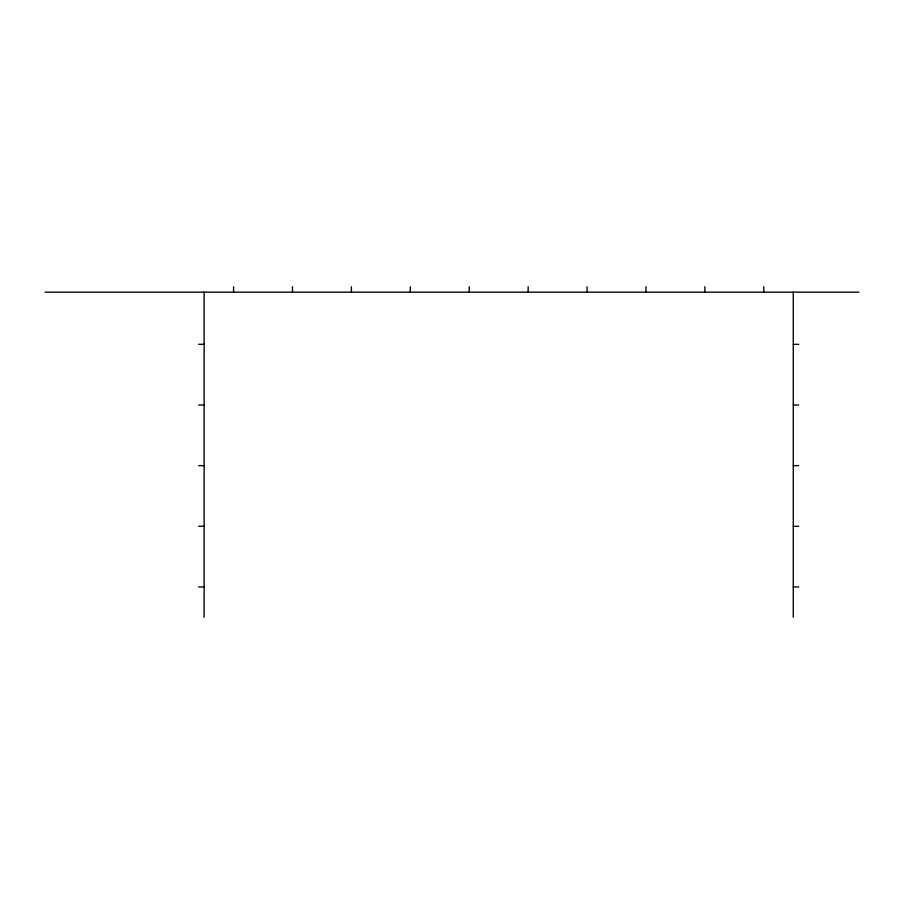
<?xml version="1.0" encoding="UTF-8"?>
<svg xmlns="http://www.w3.org/2000/svg" width="904" height="904" viewBox="0 0 904 904"><rect width="100%" height="100%" fill="white"/><g stroke="black" fill="none" stroke-linecap="round" stroke-linejoin="round"><path stroke-width="1.36" d="M45.2 292.161L858.8 292.161M198.665 344.311L204.123 344.322M793.271 344.322L798.718 344.322M198.665 404.981L204.123 404.981M793.271 404.981L798.718 404.981M198.665 465.628L204.123 465.639M793.271 465.639L798.718 465.639M198.665 526.297L204.123 526.297M793.271 526.297L798.718 526.297M198.665 586.956L204.123 586.956M793.271 586.956L798.718 586.956M793.271 292.161L793.271 617.285M763.812 286.715L763.812 292.161M704.894 286.715L704.894 292.161M645.976 286.715L645.976 292.161M587.069 286.715L587.069 292.161M528.151 286.715L528.151 292.161M469.232 286.715L469.232 292.161M410.314 286.715L410.314 292.161M351.407 286.715L351.407 292.161M292.489 286.715L292.489 292.161M233.571 286.715L233.582 292.161M204.123 292.161L204.123 617.285"/></g></svg>
